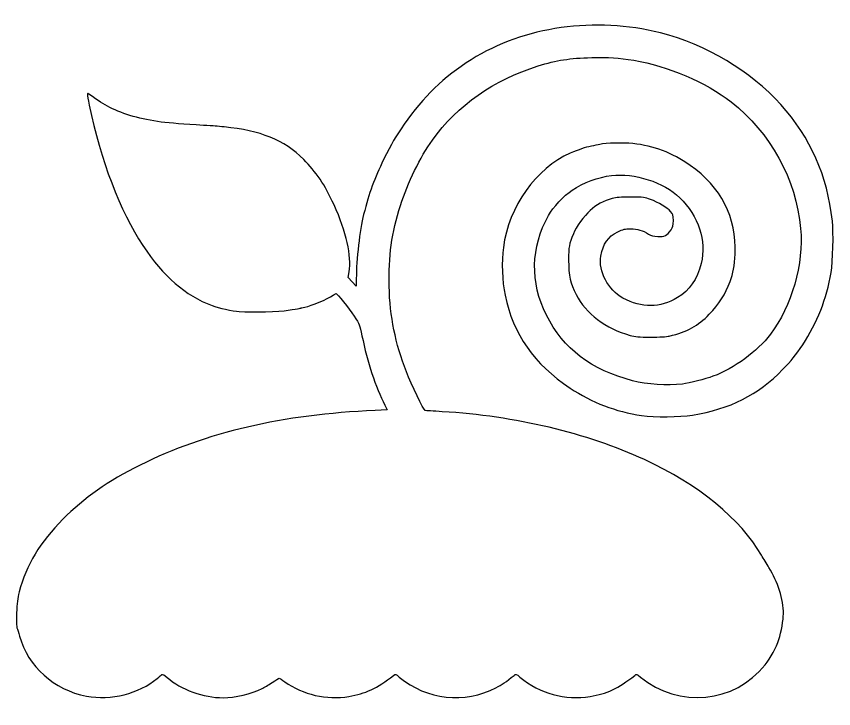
# Model space of a CAD drawing. Header units: centimetres. Extents: x -29.4 to 28.9, y -18.2 to 17.8.
# Drawn here: x 2.33 to 28.86, y -4.65 to 17.83 of the extents above; entities that cross this region are included whole.
import ezdxf

# ---------------------------------------------------------------- set-up
doc = ezdxf.new("R2010")
doc.units = ezdxf.units.CM
doc.header["$MEASUREMENT"] = 0
doc.layers.add('Layer 1', color=7, linetype='Continuous')

msp = doc.modelspace()

# ---------------------------------------------------------------- linework, layer by layer
at = {"layer": 'Layer 1'}
msp.add_open_spline([(4.60375, -4.24692), (3.55256, -4.04797), (2.70059, -3.28491), (2.43206, -2.30188), (2.43206, -2.30188), (2.40026, -2.18546), (2.36232, -2.0642), (2.34775, -2.03242), (2.34775, -2.03242), (2.33162, -1.99724), (2.32674, -1.81089), (2.33527, -1.55617), (2.33527, -1.55617), (2.34655, -1.21921), (2.36317, -1.08422), (2.42061, -0.86308), (2.42061, -0.86308), (2.64373, -0.00401), (3.10555, 0.7668), (3.83475, 1.4972), (3.83475, 1.4972), (4.52518, 2.18876), (5.3037, 2.73353), (6.34871, 3.25634), (6.34871, 3.25634), (8.4624, 4.31379), (10.98014, 4.89891), (13.97563, 5.02883), (13.97563, 5.02883), (13.97563, 5.02883), (14.36491, 5.04572), (14.36491, 5.04572), (14.36491, 5.04572), (14.36491, 5.04572), (14.28626, 5.20151), (14.28626, 5.20151), (14.28626, 5.20151), (13.9887, 5.79098), (13.72324, 6.59946), (13.5458, 7.45664), (13.5458, 7.45664), (13.47128, 7.81663), (13.46725, 7.82669), (13.29267, 8.08894), (13.29267, 8.08894), (13.11865, 8.35034), (12.73946, 8.82402), (12.70451, 8.82368), (12.70451, 8.82368), (12.69475, 8.82358), (12.65105, 8.79915), (12.6074, 8.76939), (12.6074, 8.76939), (12.41431, 8.63773), (11.91601, 8.42994), (11.68818, 8.38606), (11.68818, 8.38606), (11.66027, 8.38068), (11.61756, 8.3703), (11.59325, 8.36298), (11.59325, 8.36298), (11.54535, 8.34856), (11.54445, 8.3484), (11.15219, 8.28108), (11.15219, 8.28108), (10.86914, 8.23251), (10.0068, 8.2104), (9.56469, 8.24038), (9.56469, 8.24038), (9.34458, 8.25531), (8.88449, 8.35573), (8.67833, 8.43385), (8.67833, 8.43385), (7.81014, 8.76282), (7.09722, 9.38183), (6.43288, 10.38351), (6.43288, 10.38351), (5.69154, 11.50129), (5.05648, 13.16749), (4.69465, 14.94408), (4.69465, 14.94408), (4.61447, 15.33779), (4.61396, 15.35077), (4.68059, 15.30276), (4.68059, 15.30276), (5.01833, 15.05941), (5.13225, 14.98686), (5.36633, 14.86607), (5.36633, 14.86607), (5.79344, 14.64567), (6.38395, 14.4783), (7.02469, 14.39603), (7.02469, 14.39603), (7.3464, 14.35473), (7.75238, 14.32266), (8.40052, 14.28737), (8.40052, 14.28737), (8.54604, 14.27945), (8.71868, 14.26785), (8.78417, 14.2616), (8.78417, 14.2616), (8.84965, 14.25535), (8.98062, 14.24287), (9.07521, 14.23386), (9.07521, 14.23386), (10.25462, 14.12149), (11.01431, 13.81117), (11.65302, 13.18089), (11.65302, 13.18089), (12.05225, 12.78692), (12.34379, 12.34986), (12.63872, 11.70319), (12.63872, 11.70319), (13.04103, 10.82104), (13.21536, 10.04233), (13.12575, 9.52771), (13.12575, 9.52771), (13.12575, 9.52771), (13.09437, 9.34755), (13.09437, 9.34755), (13.09437, 9.34755), (13.09437, 9.34755), (13.22792, 9.20635), (13.22792, 9.20635), (13.22792, 9.20635), (13.22792, 9.20635), (13.36146, 9.06515), (13.36146, 9.06515), (13.36146, 9.06515), (13.36146, 9.06515), (13.36187, 9.3083), (13.36187, 9.3083), (13.36187, 9.3083), (13.36292, 9.93549), (13.47125, 10.88443), (13.60002, 11.39449), (13.60002, 11.39449), (13.77953, 12.10558), (13.94799, 12.56849), (14.24839, 13.17625), (14.24839, 13.17625), (14.51379, 13.71317), (14.62708, 13.90782), (14.91539, 14.32219), (14.91539, 14.32219), (15.53901, 15.2185), (16.19424, 15.84987), (17.0924, 16.41994), (17.0924, 16.41994), (18.78596, 17.49484), (21.12898, 17.82726), (23.23042, 17.29079), (23.23042, 17.29079), (24.70652, 16.91396), (26.18153, 16.03584), (27.14188, 14.96219), (27.14188, 14.96219), (28.11131, 13.87838), (28.64895, 12.66339), (28.81532, 11.18043), (28.81532, 11.18043), (28.85596, 10.81824), (28.83249, 9.84868), (28.77493, 9.51177), (28.77493, 9.51177), (28.62791, 8.65116), (28.32274, 7.87633), (27.85039, 7.16438), (27.85039, 7.16438), (27.61164, 6.80451), (27.49475, 6.65886), (27.20031, 6.35434), (27.20031, 6.35434), (26.41225, 5.53928), (25.48634, 5.07229), (24.27552, 4.8792), (24.27552, 4.8792), (23.84834, 4.81108), (23.04918, 4.80488), (22.62188, 4.86638), (22.62188, 4.86638), (21.78551, 4.98675), (21.00864, 5.28465), (20.30135, 5.75621), (20.30135, 5.75621), (19.13045, 6.53686), (18.45237, 7.50527), (18.19044, 8.77094), (18.19044, 8.77094), (18.09719, 9.22154), (18.07383, 9.86801), (18.13432, 10.32426), (18.13432, 10.32426), (18.30993, 11.64895), (19.20136, 12.90414), (20.30677, 13.38322), (20.30677, 13.38322), (20.58796, 13.50509), (20.77748, 13.56802), (20.99469, 13.61164), (20.99469, 13.61164), (21.082, 13.62918), (21.20222, 13.65419), (21.26185, 13.66722), (21.26185, 13.66722), (21.47251, 13.71326), (22.02065, 13.72665), (22.34129, 13.6936), (22.34129, 13.6936), (23.01877, 13.62375), (23.60414, 13.40164), (24.19959, 12.9885), (24.19959, 12.9885), (25.20011, 12.29432), (25.70587, 11.29438), (25.65697, 10.10708), (25.65697, 10.10708), (25.64156, 9.73288), (25.59621, 9.48021), (25.49726, 9.21733), (25.49726, 9.21733), (25.34106, 8.80234), (25.1349, 8.47837), (24.82028, 8.15349), (24.82028, 8.15349), (24.45456, 7.77585), (24.10186, 7.58317), (23.52146, 7.44395), (23.52146, 7.44395), (23.42845, 7.42164), (23.20885, 7.40943), (22.91292, 7.41013), (22.91292, 7.41013), (22.52323, 7.41105), (22.41768, 7.42018), (22.24652, 7.4678), (22.24652, 7.4678), (21.46038, 7.68649), (20.81459, 8.17553), (20.4951, 8.79412), (20.4951, 8.79412), (20.30226, 9.1675), (20.25385, 9.3912), (20.25389, 9.90865), (20.25389, 9.90865), (20.25394, 10.36558), (20.26337, 10.41844), (20.40738, 10.76854), (20.40738, 10.76854), (20.49391, 10.97891), (20.76148, 11.35155), (20.95011, 11.52439), (20.95011, 11.52439), (21.14057, 11.69892), (21.40264, 11.84036), (21.66938, 11.91259), (21.66938, 11.91259), (21.8028, 11.94872), (21.93923, 11.95873), (22.27792, 11.95723), (22.27792, 11.95723), (22.68825, 11.95541), (22.72626, 11.95087), (22.9106, 11.88169), (22.9106, 11.88169), (23.16463, 11.78635), (23.45022, 11.61486), (23.56381, 11.48946), (23.56381, 11.48946), (23.64892, 11.39549), (23.65375, 11.37972), (23.65375, 11.19577), (23.65375, 11.19577), (23.65375, 11.02337), (23.64509, 10.98942), (23.57722, 10.89573), (23.57722, 10.89573), (23.43503, 10.69944), (23.37601, 10.66969), (23.15104, 10.68091), (23.15104, 10.68091), (22.99448, 10.68872), (22.93027, 10.70507), (22.84677, 10.75842), (22.84677, 10.75842), (22.65654, 10.87997), (22.49303, 10.92729), (22.26331, 10.92729), (22.26331, 10.92729), (22.07024, 10.92729), (22.03135, 10.91794), (21.84833, 10.82748), (21.84833, 10.82748), (21.52803, 10.66918), (21.37838, 10.45465), (21.298, 10.03853), (21.298, 10.03853), (21.20736, 9.56936), (21.54606, 8.92572), (22.01258, 8.68056), (22.01258, 8.68056), (22.64582, 8.34781), (23.20502, 8.35223), (23.79128, 8.69462), (23.79128, 8.69462), (24.1695, 8.91551), (24.42936, 9.29229), (24.5556, 9.80281), (24.5556, 9.80281), (24.73674, 10.53536), (24.47235, 11.34463), (23.85815, 11.93762), (23.85815, 11.93762), (23.3355, 12.44222), (22.39481, 12.74847), (21.64301, 12.65877), (21.64301, 12.65877), (21.2245, 12.60883), (20.72827, 12.42359), (20.36964, 12.18342), (20.36964, 12.18342), (20.10232, 12.0044), (19.74523, 11.6234), (19.60042, 11.36269), (19.60042, 11.36269), (19.02258, 10.32235), (18.999, 9.19065), (19.53292, 8.12271), (19.53292, 8.12271), (20.07684, 7.03475), (20.98404, 6.34388), (22.33083, 5.99198), (22.33083, 5.99198), (22.7959, 5.87046), (23.45547, 5.82798), (23.94548, 5.88797), (23.94548, 5.88797), (24.19649, 5.9187), (24.6785, 6.04008), (24.93919, 6.13821), (24.93919, 6.13821), (25.63733, 6.40099), (26.38052, 6.94494), (26.80103, 7.50094), (26.80103, 7.50094), (27.49353, 8.41655), (27.8893, 9.79777), (27.78475, 10.93415), (27.78475, 10.93415), (27.63709, 12.53906), (26.80637, 14.05367), (25.52767, 15.04933), (25.52767, 15.04933), (24.70801, 15.68757), (23.46657, 16.21891), (22.37052, 16.40062), (22.37052, 16.40062), (21.85611, 16.4859), (21.56975, 16.50435), (21.00228, 16.4888), (21.00228, 16.4888), (20.28197, 16.46905), (19.87352, 16.40479), (19.26167, 16.21494), (19.26167, 16.21494), (17.83441, 15.77208), (16.64148, 14.93457), (15.83216, 13.80722), (15.83216, 13.80722), (15.43806, 13.25826), (15.02949, 12.42222), (14.79327, 11.68135), (14.79327, 11.68135), (14.51176, 10.79847), (14.40323, 10.02094), (14.42772, 9.06247), (14.42772, 9.06247), (14.4531, 8.069), (14.62495, 7.21672), (14.98892, 6.27918), (14.98892, 6.27918), (15.15007, 5.86411), (15.54895, 5.04008), (15.59484, 5.02746), (15.59484, 5.02746), (15.61068, 5.0231), (15.86177, 5.0055), (16.15281, 4.98835), (16.15281, 4.98835), (18.50753, 4.84957), (20.85585, 4.29328), (22.71194, 3.43457), (22.71194, 3.43457), (24.47486, 2.61896), (25.84341, 1.50077), (26.51072, 0.33073), (26.51072, 0.33073), (26.57297, 0.22159), (26.68257, 0.03963), (26.75428, -0.07363), (26.75428, -0.07363), (27.04267, -0.52911), (27.22563, -1.11158), (27.22563, -1.57427), (27.22563, -1.57427), (27.22563, -1.7755), (27.15776, -2.15564), (27.07684, -2.40771), (27.07684, -2.40771), (26.99551, -2.66108), (26.80285, -3.01768), (26.63192, -3.23126), (26.63192, -3.23126), (25.63557, -4.4762), (23.82908, -4.65488), (22.58897, -3.63115), (22.58897, -3.63115), (22.46437, -3.52829), (22.463, -3.52789), (22.40087, -3.57616), (22.40087, -3.57616), (21.85701, -3.99875), (21.49014, -4.17172), (20.95279, -4.25886), (20.95279, -4.25886), (20.13772, -4.39105), (19.32134, -4.16625), (18.67313, -3.63115), (18.67313, -3.63115), (18.54864, -3.52838), (18.54711, -3.52793), (18.48565, -3.57616), (18.48565, -3.57616), (18.2241, -3.7814), (18.07699, -3.88092), (17.89581, -3.97518), (17.89581, -3.97518), (16.87636, -4.50555), (15.65424, -4.37159), (14.7573, -3.63115), (14.7573, -3.63115), (14.63281, -3.52838), (14.63128, -3.52793), (14.56982, -3.57616), (14.56982, -3.57616), (14.03859, -3.99302), (13.65987, -4.17149), (13.12112, -4.25886), (13.12112, -4.25886), (12.39311, -4.37693), (11.6341, -4.20245), (11.04161, -3.78082), (11.04161, -3.78082), (10.95169, -3.71683), (10.87019, -3.66448), (10.86049, -3.66448), (10.86049, -3.66448), (10.8508, -3.66448), (10.74578, -3.72861), (10.62711, -3.807), (10.62711, -3.807), (10.50845, -3.88538), (10.36373, -3.97322), (10.30552, -4.00219), (10.30552, -4.00219), (9.96449, -4.17191), (9.41953, -4.29948), (9.03552, -4.29948), (9.03552, -4.29948), (8.40739, -4.29948), (7.66506, -4.03041), (7.22065, -3.64164), (7.22065, -3.64164), (7.12545, -3.55837), (7.07476, -3.53024), (7.05082, -3.54741), (7.05082, -3.54741), (7.03204, -3.56086), (6.96327, -3.61686), (6.89798, -3.67185), (6.89798, -3.67185), (6.30931, -4.16762), (5.39528, -4.39673), (4.60375, -4.24692)], degree=3, knots=[0, 0, 0, 0, 0.00819672, 0.00819672, 0.00819672, 0.00819672, 0.01639344, 0.01639344, 0.01639344, 0.01639344, 0.02459016, 0.02459016, 0.02459016, 0.02459016, 0.03278689, 0.03278689, 0.03278689, 0.03278689, 0.04098361, 0.04098361, 0.04098361, 0.04098361, 0.04918033, 0.04918033, 0.04918033, 0.04918033, 0.05737705, 0.05737705, 0.05737705, 0.05737705, 0.06557377, 0.06557377, 0.06557377, 0.06557377, 0.07377049, 0.07377049, 0.07377049, 0.07377049, 0.08196721, 0.08196721, 0.08196721, 0.08196721, 0.09016393, 0.09016393, 0.09016393, 0.09016393, 0.09836066, 0.09836066, 0.09836066, 0.09836066, 0.10655738, 0.10655738, 0.10655738, 0.10655738, 0.1147541, 0.1147541, 0.1147541, 0.1147541, 0.12295082, 0.12295082, 0.12295082, 0.12295082, 0.13114754, 0.13114754, 0.13114754, 0.13114754, 0.13934426, 0.13934426, 0.13934426, 0.13934426, 0.14754098, 0.14754098, 0.14754098, 0.14754098, 0.1557377, 0.1557377, 0.1557377, 0.1557377, 0.16393443, 0.16393443, 0.16393443, 0.16393443, 0.17213115, 0.17213115, 0.17213115, 0.17213115, 0.18032787, 0.18032787, 0.18032787, 0.18032787, 0.18852459, 0.18852459, 0.18852459, 0.18852459, 0.19672131, 0.19672131, 0.19672131, 0.19672131, 0.20491803, 0.20491803, 0.20491803, 0.20491803, 0.21311475, 0.21311475, 0.21311475, 0.21311475, 0.22131148, 0.22131148, 0.22131148, 0.22131148, 0.2295082, 0.2295082, 0.2295082, 0.2295082, 0.23770492, 0.23770492, 0.23770492, 0.23770492, 0.24590164, 0.24590164, 0.24590164, 0.24590164, 0.25409836, 0.25409836, 0.25409836, 0.25409836, 0.26229508, 0.26229508, 0.26229508, 0.26229508, 0.2704918, 0.2704918, 0.2704918, 0.2704918, 0.27868852, 0.27868852, 0.27868852, 0.27868852, 0.28688525, 0.28688525, 0.28688525, 0.28688525, 0.29508197, 0.29508197, 0.29508197, 0.29508197, 0.30327869, 0.30327869, 0.30327869, 0.30327869, 0.31147541, 0.31147541, 0.31147541, 0.31147541, 0.31967213, 0.31967213, 0.31967213, 0.31967213, 0.32786885, 0.32786885, 0.32786885, 0.32786885, 0.33606557, 0.33606557, 0.33606557, 0.33606557, 0.3442623, 0.3442623, 0.3442623, 0.3442623, 0.35245902, 0.35245902, 0.35245902, 0.35245902, 0.36065574, 0.36065574, 0.36065574, 0.36065574, 0.36885246, 0.36885246, 0.36885246, 0.36885246, 0.37704918, 0.37704918, 0.37704918, 0.37704918, 0.3852459, 0.3852459, 0.3852459, 0.3852459, 0.39344262, 0.39344262, 0.39344262, 0.39344262, 0.40163934, 0.40163934, 0.40163934, 0.40163934, 0.40983607, 0.40983607, 0.40983607, 0.40983607, 0.41803279, 0.41803279, 0.41803279, 0.41803279, 0.42622951, 0.42622951, 0.42622951, 0.42622951, 0.43442623, 0.43442623, 0.43442623, 0.43442623, 0.44262295, 0.44262295, 0.44262295, 0.44262295, 0.45081967, 0.45081967, 0.45081967, 0.45081967, 0.45901639, 0.45901639, 0.45901639, 0.45901639, 0.46721311, 0.46721311, 0.46721311, 0.46721311, 0.47540984, 0.47540984, 0.47540984, 0.47540984, 0.48360656, 0.48360656, 0.48360656, 0.48360656, 0.49180328, 0.49180328, 0.49180328, 0.49180328, 0.5, 0.5, 0.5, 0.5, 0.50819672, 0.50819672, 0.50819672, 0.50819672, 0.51639344, 0.51639344, 0.51639344, 0.51639344, 0.52459016, 0.52459016, 0.52459016, 0.52459016, 0.53278689, 0.53278689, 0.53278689, 0.53278689, 0.54098361, 0.54098361, 0.54098361, 0.54098361, 0.54918033, 0.54918033, 0.54918033, 0.54918033, 0.55737705, 0.55737705, 0.55737705, 0.55737705, 0.56557377, 0.56557377, 0.56557377, 0.56557377, 0.57377049, 0.57377049, 0.57377049, 0.57377049, 0.58196721, 0.58196721, 0.58196721, 0.58196721, 0.59016393, 0.59016393, 0.59016393, 0.59016393, 0.59836066, 0.59836066, 0.59836066, 0.59836066, 0.60655738, 0.60655738, 0.60655738, 0.60655738, 0.6147541, 0.6147541, 0.6147541, 0.6147541, 0.62295082, 0.62295082, 0.62295082, 0.62295082, 0.63114754, 0.63114754, 0.63114754, 0.63114754, 0.63934426, 0.63934426, 0.63934426, 0.63934426, 0.64754098, 0.64754098, 0.64754098, 0.64754098, 0.6557377, 0.6557377, 0.6557377, 0.6557377, 0.66393443, 0.66393443, 0.66393443, 0.66393443, 0.67213115, 0.67213115, 0.67213115, 0.67213115, 0.68032787, 0.68032787, 0.68032787, 0.68032787, 0.68852459, 0.68852459, 0.68852459, 0.68852459, 0.69672131, 0.69672131, 0.69672131, 0.69672131, 0.70491803, 0.70491803, 0.70491803, 0.70491803, 0.71311475, 0.71311475, 0.71311475, 0.71311475, 0.72131148, 0.72131148, 0.72131148, 0.72131148, 0.7295082, 0.7295082, 0.7295082, 0.7295082, 0.73770492, 0.73770492, 0.73770492, 0.73770492, 0.74590164, 0.74590164, 0.74590164, 0.74590164, 0.75409836, 0.75409836, 0.75409836, 0.75409836, 0.76229508, 0.76229508, 0.76229508, 0.76229508, 0.7704918, 0.7704918, 0.7704918, 0.7704918, 0.77868852, 0.77868852, 0.77868852, 0.77868852, 0.78688525, 0.78688525, 0.78688525, 0.78688525, 0.79508197, 0.79508197, 0.79508197, 0.79508197, 0.80327869, 0.80327869, 0.80327869, 0.80327869, 0.81147541, 0.81147541, 0.81147541, 0.81147541, 0.81967213, 0.81967213, 0.81967213, 0.81967213, 0.82786885, 0.82786885, 0.82786885, 0.82786885, 0.83606557, 0.83606557, 0.83606557, 0.83606557, 0.8442623, 0.8442623, 0.8442623, 0.8442623, 0.85245902, 0.85245902, 0.85245902, 0.85245902, 0.86065574, 0.86065574, 0.86065574, 0.86065574, 0.86885246, 0.86885246, 0.86885246, 0.86885246, 0.87704918, 0.87704918, 0.87704918, 0.87704918, 0.8852459, 0.8852459, 0.8852459, 0.8852459, 0.89344262, 0.89344262, 0.89344262, 0.89344262, 0.90163934, 0.90163934, 0.90163934, 0.90163934, 0.90983607, 0.90983607, 0.90983607, 0.90983607, 0.91803279, 0.91803279, 0.91803279, 0.91803279, 0.92622951, 0.92622951, 0.92622951, 0.92622951, 0.93442623, 0.93442623, 0.93442623, 0.93442623, 0.94262295, 0.94262295, 0.94262295, 0.94262295, 0.95081967, 0.95081967, 0.95081967, 0.95081967, 0.95901639, 0.95901639, 0.95901639, 0.95901639, 0.96721311, 0.96721311, 0.96721311, 0.96721311, 0.97540984, 0.97540984, 0.97540984, 0.97540984, 0.98360656, 0.98360656, 0.98360656, 0.98360656, 1, 1, 1, 1], dxfattribs=at)

doc.saveas('drawing.dxf')
